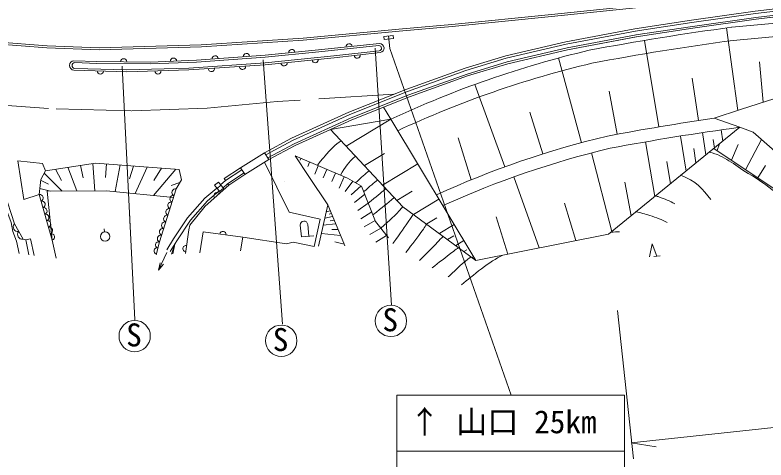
# Model space of a CAD drawing. Units: millimetres, scale not verified. Extents: x 40000 to 680000, y 20000 to 380000.
# Drawn here: x 372633 to 432589, y 238900 to 274412 of the extents above; entities that cross this region are included whole.
import ezdxf
from ezdxf.enums import TextEntityAlignment as Align

# ---------------------------------------------------------------- set-up
doc = ezdxf.new("R2010")
doc.units = ezdxf.units.MM
doc.header["$LTSCALE"] = 1000
doc.linetypes.add('DASHED', pattern=[7.5, 6, -1.5])
for name, color, linetype, lineweight in [('M-BGD', 7, 'Continuous', 13), ('M-BGD-EXST', 7, 'Continuous', 13), ('M-STR-HTXT', 7, 'Continuous', 13), ('M-STR-STRC', 7, 'Continuous', 13)]:
    doc.layers.add(name, color=color, linetype=linetype, lineweight=lineweight)
doc.styles.add('ＭＳ ゴシック', font='')
doc.styles.get('ＭＳ ゴシック').set_extended_font_data('MS Gothic')

msp = doc.modelspace()

# ---------------------------------------------------------------- linework, layer by layer
at = {"layer": 'M-BGD'}
for p, q in [((429850, 273435), (438085, 274183)), ((429448, 273381), (430336, 266800)), ((429968, 272381), (438188, 273128)), ((416736, 271645), (422222, 272670)), ((422882, 272388), (424039, 265484)), ((416736, 271645), (411976, 270526)), ((411976, 270526), (408770, 269549)), ((416029, 270982), (417849, 264223)), ((432373, 267450), (432079, 270686)), ((408770, 269549), (404133, 267895)), ((427208, 265989), (426698, 269361)), ((430551, 266872), (439023, 269560)), ((409356, 268876), (411746, 262297)), ((420708, 264897), (420072, 268339)), ((404133, 267895), (402056, 267065)), ((402056, 267065), (402642, 266093)), ((428462, 266175), (430551, 266872)), ((414777, 263325), (413724, 266663)), ((402642, 266093), (397829, 265285)), ((402642, 266093), (399081, 263945)), ((402642, 266093), (409433, 254833)), ((428462, 266175), (430503, 265451)), ((397829, 265285), (403599, 259114)), ((420025, 256930), (430503, 265451)), ((427533, 265027), (427800, 263253)), ((429017, 265244), (429145, 264347)), ((409061, 261262), (408007, 264599)), ((425760, 264752), (426206, 261956)), ((428471, 263798), (428373, 264467)), ((430958, 262068), (432236, 264480)), ((422967, 264287), (423724, 259938)), ((428692, 263590), (428883, 264134)), ((429825, 262829), (430372, 264079)), ((392540, 263425), (392888, 262874)), ((400533, 262393), (402124, 263353)), ((418646, 263400), (420281, 257139)), ((427001, 262603), (426824, 263746)), ((394999, 263165), (399170, 261389)), ((395459, 262969), (395404, 262840)), ((396150, 262676), (395999, 262322)), ((424960, 260943), (424662, 262730)), ((375856, 262101), (376341, 261209)), ((376860, 262256), (377556, 260371)), ((377853, 262409), (378063, 261427)), ((378845, 262562), (378994, 260383)), ((379933, 262527), (379868, 261436)), ((381021, 262443), (380635, 260321)), ((382097, 262361), (381779, 261330)), ((383172, 262278), (382230, 260159)), ((385485, 262101), (383688, 260011)), ((384328, 262190), (383726, 261199)), ((389445, 261199), (390742, 262056)), ((390625, 262218), (391006, 261690)), ((396840, 262382), (396557, 261718)), ((397530, 262088), (397247, 261424)), ((404789, 262532), (401984, 260841)), ((431936, 261411), (432554, 262415)), ((374959, 261796), (376398, 260362)), ((389610, 260949), (390918, 261813)), ((398220, 261794), (397937, 261130)), ((398910, 261500), (398518, 260580)), ((412464, 261492), (414486, 255833)), ((374675, 261220), (375293, 260909)), ((385805, 261044), (385089, 260803)), ((388561, 260821), (388869, 261077)), ((388561, 260821), (389042, 260244)), ((389074, 260831), (388767, 260575)), ((388869, 261077), (389341, 260511)), ((389048, 260862), (389445, 261199)), ((389239, 260633), (389610, 260949)), ((389445, 261199), (389335, 261366)), ((389693, 260824), (389610, 260949)), ((399607, 261145), (399003, 260337)), ((421816, 258387), (421320, 261063)), ((374614, 260577), (375459, 260355)), ((387971, 259554), (388934, 260374)), ((389279, 260585), (388972, 260329)), ((400261, 260779), (399475, 260074)), ((403128, 259617), (404336, 260346)), ((375608, 256439), (374566, 260079)), ((400562, 260104), (399743, 259453)), ((406481, 259727), (404453, 258504)), ((398880, 256205), (397597, 259254)), ((400835, 259406), (399997, 258803)), ((409433, 254833), (403599, 259114)), ((417417, 256414), (416497, 259395)), ((397791, 258793), (397472, 258693)), ((397888, 258563), (397726, 258520)), ((401109, 258708), (400252, 258152)), ((397985, 258332), (397362, 258198)), ((398108, 258039), (397793, 257990)), ((401382, 258009), (400507, 257501)), ((405504, 257755), (406298, 258234)), ((411972, 255336), (411052, 258317)), ((386499, 257270), (386231, 255387)), ((398232, 257745), (397241, 257653)), ((398425, 257287), (397927, 257286)), ((401830, 257411), (400963, 256895)), ((407705, 257699), (406554, 257005)), ((398617, 256828), (397089, 256970)), ((402296, 256824), (401440, 256294)), ((407164, 256498), (407656, 256794)), ((409433, 254833), (420025, 256930)), ((372747, 256353), (372956, 255373)), ((373879, 256544), (373487, 256461)), ((373487, 256461), (373739, 255272)), ((374159, 255218), (373879, 256544)), ((385137, 255337), (385381, 256134)), ((385246, 255342), (385381, 256134)), ((398915, 256121), (398169, 256300)), ((398965, 256003), (398880, 256205)), ((408479, 256415), (407820, 256017)), ((384763, 255455), (384092, 254041)), ((408475, 255536), (408708, 255677)), ((409254, 255130), (409130, 255056)), ((384092, 254041), (384214, 254647)), ((384092, 254041), (384485, 254518))]:
    msp.add_line(p, q, dxfattribs=at)
at = {"layer": 'M-BGD', "linetype": 'DASHED'}
for p, q in [((402880, 268094), (393560, 267501)), ((393560, 267501), (387967, 266974)), ((375303, 266943), (369585, 267376)), ((381914, 266757), (375303, 266943)), ((387967, 266974), (381914, 266757)), ((431561, 265075), (430503, 265451)), ((435520, 261581), (431561, 265075)), ((396078, 261531), (394999, 263165)), ((397597, 259254), (396078, 261531)), ((379947, 260391), (375194, 260353)), ((375194, 260353), (375608, 256439)), ((385280, 259850), (379947, 260391)), ((397597, 259254), (396866, 255965)), ((375608, 256439), (375908, 254994))]:
    msp.add_line(p, q, dxfattribs=at)
at = {"layer": 'M-BGD'}
for points in [[(422124, 273312), (426650, 274002), (431728, 274720), (439460, 275650), (447455, 276575), (455569, 277514), (463350, 278369)], [(422154, 273114), (426679, 273804), (431754, 274522), (439484, 275451), (447478, 276376), (455591, 277315), (463329, 278165)], [(422199, 272818), (426722, 273507), (431792, 274225), (439519, 275153), (447512, 276078), (455625, 277017), (463298, 277860)], [(422222, 272670), (426744, 273359), (431812, 274076), (439536, 275004), (447529, 275929), (455642, 276868), (463283, 277708)], [(422222, 272670), (426744, 273359), (431812, 274076), (438034, 274824)], [(389335, 261366), (390625, 262218), (392540, 263425), (394707, 264584), (399279, 266656), (403904, 268503), (408566, 270166), (411807, 271154), (416602, 272281), (422124, 273312)], [(392647, 263256), (394795, 264405), (399358, 266472), (403974, 268316), (408629, 269976), (411859, 270960), (416643, 272085), (422161, 273116)], [(392808, 263001), (394928, 264136), (399475, 266196), (404080, 268035), (408723, 269691), (411937, 270671), (416705, 271792), (422216, 272821)], [(392888, 262874), (394995, 264001), (399534, 266058), (404133, 267895), (408770, 269549), (411976, 270526), (416736, 271645), (422243, 272673)], [(401737, 272126), (396874, 271624), (392598, 271208), (387119, 270799), (383456, 270658), (379165, 270690), (377338, 270768)], [(401686, 271970), (396889, 271475), (392610, 271059), (387127, 270649), (383459, 270508), (379161, 270540), (377399, 270615)], [(377325, 270006), (381571, 269877), (386505, 270027), (392605, 270443), (398110, 271007), (401795, 271416)], [(377396, 270154), (381571, 270027), (386498, 270177), (392592, 270593), (398094, 271156), (401715, 271558)], [(428431, 263766), (433159, 260590), (433491, 260324)], [(389693, 260824), (390977, 261672), (392888, 262874)], [(392555, 262665), (394510, 258668), (396987, 258116), (396527, 255950), (394853, 256282), (394303, 256160), (390824, 256678)], [(370661, 262365), (371761, 260292), (372584, 257742), (373275, 256534), (373487, 256461)], [(385498, 260539), (385935, 261256), (385729, 262082), (379052, 262594), (375058, 261979)], [(389693, 260824), (387822, 259157), (386601, 257638), (386499, 257270)], [(402450, 256630), (401408, 257943), (400308, 260753), (399170, 261389)], [(385498, 260539), (384162, 256315), (383907, 255279)], [(384761, 255684), (385285, 256556), (386400, 258217), (387777, 259783), (388743, 260603)], [(371468, 260136), (372317, 257848), (372451, 257125), (372747, 256353)], [(385018, 255529), (385539, 256396), (386638, 258034), (387989, 259569)], [(390640, 255592), (390824, 256678), (387649, 257119), (387382, 255441)]]:
    msp.add_lwpolyline(points, dxfattribs=at)
msp.add_lwpolyline([(374566, 260079), (373327, 259682), (372848, 262787), (374825, 262550), (375058, 261979), (374681, 261284)], close=True, dxfattribs=at)
for centre, radius, start, end in [((457325, 66844), 208410, 97.57566, 100.74408), ((457325, 66844), 207350, 97.58175, 100.73751), ((394736, 271416), 250, 5.55857, 185.55857), ((399306, 271875), 250, 5.89137, 185.89137), ((401686, 271763), 207, 278.13795, 89.89024), ((401740, 271769), 357, 278.72649, 90.47878), ((437325, 191899), 81900, 103.30745, 115.05431), ((388612, 270911), 250, 4.26663, 184.26663), ((391105, 271097), 250, 4.26663, 184.26663), ((399952, 271212), 250, 186.34275, 6.34275), ((377369, 270386), 383, 94.62511, 263.36816), ((377420, 270384), 232, 95.29494, 264.03798), ((381311, 270674), 250, 359.57411, 179.57411), ((385288, 270729), 250, 2.21071, 182.21071), ((394114, 270598), 250, 185.84289, 5.84289), ((396601, 270852), 250, 185.84289, 5.84289), ((437325, 191899), 80840, 103.32423, 114.97478), ((379448, 269942), 250, 178.25932, 358.25932), ((384038, 269952), 250, 181.74405, 1.74405), ((388308, 270150), 250, 183.90138, 3.90138), ((390802, 270320), 250, 183.90138, 3.90138), ((457325, 66844), 201410, 98.23928, 100.69891), ((457325, 66844), 200410, 97.69149, 100.69209), ((437325, 191899), 74900, 103.4256, 114.4872), ((437325, 191899), 73900, 103.44402, 114.39736), ((385442, 260267), 278, 78.30111, 246.59524), ((388757, 259991), 250, 41.68646, 221.68646), ((374620, 259813), 271, 290.4799, 101.47146), ((385275, 259739), 278, 78.30111, 246.59524), ((374769, 259293), 271, 290.4799, 101.47146), ((374918, 258773), 271, 290.4799, 101.47146), ((385108, 259211), 278, 78.30111, 246.59524), ((375067, 258253), 271, 290.4799, 101.47146), ((384774, 258154), 278, 78.30111, 246.59524), ((384941, 258683), 278, 78.30111, 246.59524), ((375216, 257733), 271, 290.4799, 101.47146), ((384607, 257626), 278, 78.30111, 246.59524), ((372858, 257498), 367, 138.41147, 281.17764), ((375365, 257213), 271, 290.4799, 101.47146), ((384440, 257098), 278, 78.30111, 246.59524), ((373204, 256894), 367, 138.41147, 281.17764), ((375514, 256693), 271, 290.4799, 101.47146), ((384273, 256570), 278, 78.30111, 246.59524), ((389236, 256899), 250, 352.08708, 172.08708), ((384103, 256071), 251, 76.40423, 255.94411), ((386285, 255770), 250, 81.89683, 261.89683), ((383983, 255583), 251, 76.40423, 255.94411)]:
    msp.add_arc(centre, radius, start, end, dxfattribs=at)
for points in [[(396784, 262405), (397015, 262760), (397120, 262869), (397360, 263147), (397822, 263684), (398199, 264064), (398675, 264380)], [(428076, 263478), (429289, 263171), (429985, 262497), (431176, 261773), (432103, 261210), (432622, 260849), (433312, 260303)], [(398618, 261624), (399009, 262329), (399233, 262631), (399785, 263129), (399796, 263138), (399807, 263148), (399818, 263158)], [(423775, 259980), (423862, 259952), (423950, 259923), (424040, 259893), (424516, 259738), (424931, 259555), (425306, 259350)], [(401830, 257411), (402648, 258109), (402899, 258347), (403513, 259016), (403542, 259049), (403571, 259081), (403599, 259114)], [(402808, 256178), (403496, 257135), (403674, 257387), (404214, 258172), (404292, 258286), (404363, 258397), (404428, 258505)], [(422219, 258715), (422558, 258635), (422914, 258532), (423319, 258412), (423849, 258255), (424297, 258068), (424702, 257856)], [(403824, 255452), (404427, 256212), (404682, 256543), (405241, 257332), (405336, 257467), (405419, 257597), (405494, 257723)], [(404930, 254816), (405200, 255098), (405437, 255338), (405814, 255711), (406215, 256109), (406507, 256438), (406821, 256750)], [(405941, 254234), (406487, 254673), (406926, 255011), (407660, 255566), (407792, 255666), (407919, 255761), (408043, 255853)], [(407205, 253507), (407230, 253529), (407256, 253552), (407282, 253575), (407969, 254194), (408346, 254604), (409040, 255122)], [(408289, 252883), (408756, 253284), (409260, 253683), (409876, 254162), (410507, 254654), (411010, 254955), (411570, 255256)]]:
    msp.add_open_spline(points, degree=3, knots=[0, 0, 0, 0, 1, 1, 1, 2, 2, 2, 2], dxfattribs=at)
for points in [[(399820, 261026), (400310, 261484), (400580, 261726), (400912, 261987)], [(425790, 261619), (426947, 261219), (427583, 260502), (428179, 259692)], [(400479, 260315), (400994, 260762), (401274, 261002), (401595, 261257)], [(400841, 259391), (401529, 259966), (401769, 260165), (402250, 260557)], [(401202, 258468), (402032, 259103), (402302, 259319), (402905, 259856)], [(420894, 257102), (420681, 257107), (420457, 257100), (420209, 257080)]]:
    msp.add_open_spline(points, degree=3, dxfattribs=at)
at = {"layer": 'M-BGD-EXST'}
for p, q in [((402091, 272703), (402837, 272774)), ((402091, 272703), (402114, 272454)), ((402114, 272454), (402861, 272525)), ((402464, 272738), (402558, 271743)), ((402837, 272774), (402861, 272525)), ((402701, 251263), (401380, 271765)), ((392444, 270840), (393980, 249739)), ((381185, 270329), (382212, 250077)), ((394169, 261149), (394169, 261149)), ((381788, 258375), (381788, 257782)), ((379784, 257104), (379761, 257353)), ((395498, 256696), (395409, 257641)), ((396006, 257698), (396096, 256752)), ((395498, 256696), (396494, 256790)), ((423289, 255114), (423493, 256138)), ((423493, 256138), (423886, 255171)), ((423637, 255147), (424135, 255194))]:
    msp.add_line(p, q, dxfattribs=at)
for centre, radius in [((379820, 256730), 375), ((402644, 249994), 1250), ((382186, 248787), 1250), ((393890, 248417), 1250)]:
    msp.add_circle(centre, radius, dxfattribs=at)
msp.add_arc((395707, 257670), 300, 5.41194, 185.41194, dxfattribs=at)
at = {"layer": 'M-STR-HTXT'}
for p, q in [((422005, 238986), (420735, 250839)), ((480585, 246616), (421836, 240256)), ((421836, 240256), (423812, 239949))]:
    msp.add_line(p, q, dxfattribs=at)
at = {"layer": 'M-STR-STRC'}
for p, q in [((412256, 244085), (402558, 271743)), ((403113, 239590), (421287, 239590))]:
    msp.add_line(p, q, dxfattribs=at)
for points in [[(489489, 282015), (475051, 280488), (469207, 279879), (463313, 279285), (455324, 278439), (447361, 277618), (439375, 276789), (431433, 275969), (427418, 275546), (423467, 275121), (415477, 274297), (407527, 273506), (403596, 273156), (395651, 272417), (387510, 271885), (379357, 271636), (375181, 271803), (371037, 272116)], [(489475, 282165), (475035, 280638), (469192, 280028), (463297, 279434), (455308, 278589), (447345, 277767), (439360, 276938), (431417, 276118), (427402, 275695), (423452, 275270), (415462, 274446), (407513, 273655), (403582, 273305), (395639, 272566), (387503, 272035), (379358, 271786), (375189, 271952), (371052, 272265)]]:
    msp.add_lwpolyline(points, dxfattribs=at)
msp.add_lwpolyline([(403113, 244066), (421285, 244066), (421285, 234923), (403113, 234923)], close=True, dxfattribs=at)

# ---------------------------------------------------------------- texts
at = {"layer": 'M-BGD-EXST', "style": 'ＭＳ ゴシック'}
for p in [(401965, 248621), (381507, 247413), (393211, 247043)]:
    msp.add_text('S', height=1833, dxfattribs=at).set_placement(p, align=Align.BOTTOM_LEFT)
at = {"layer": 'M-STR-STRC', "style": 'ＭＳ ゴシック'}
msp.add_text('↑ 山口 25km', height=1833, dxfattribs=at).set_placement((404091, 240480), align=Align.BOTTOM_LEFT)

doc.saveas('drawing.dxf')
